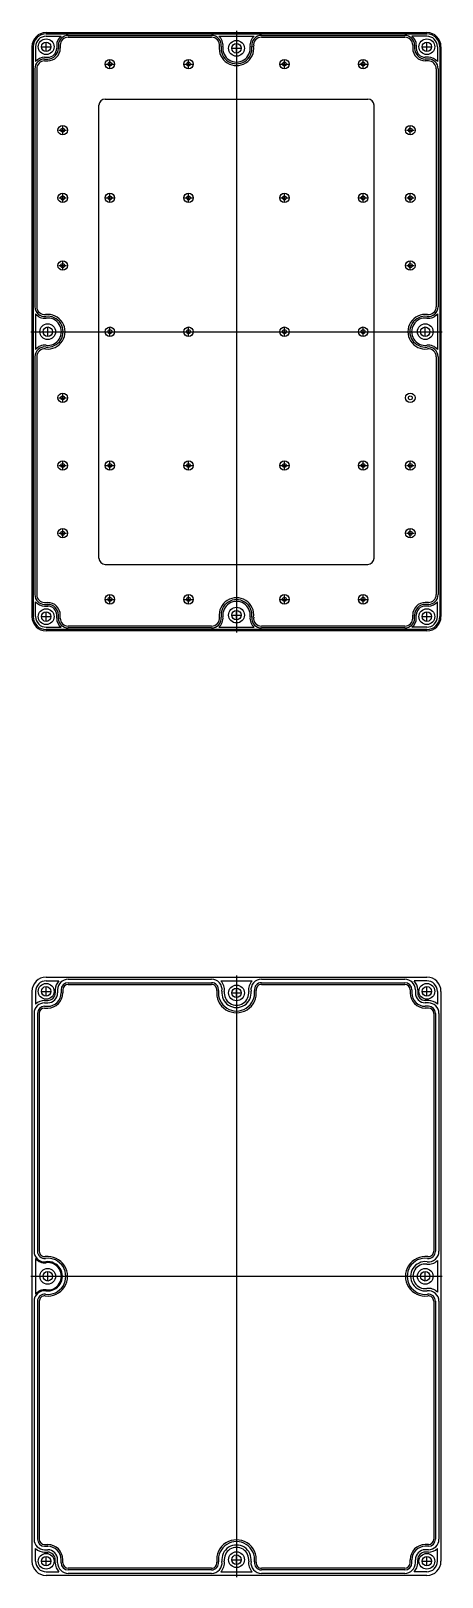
# Model space of a CAD drawing. Header units: millimetres. Extents: x 541 to 803, y -191 to 791.
import ezdxf

# ---------------------------------------------------------------- set-up
doc = ezdxf.new("R2010")
doc.units = ezdxf.units.MM

msp = doc.modelspace()

# ---------------------------------------------------------------- linework, layer by layer
for p, q in [((551.16, 790.28), (793.16, 790.28)), ((551.16, 789.48), (793.16, 789.48)), ((551.16, 787.98), (560.6, 787.98)), ((565.16, 788.48), (656.29, 788.48)), ((565.16, 787.28), (656.29, 787.28)), ((660.85, 787.98), (683.48, 787.98)), ((672.16, 791.33), (672.16, 409.23)), ((688.04, 788.48), (779.16, 788.48)), ((688.04, 787.28), (779.16, 787.28)), ((793.16, 787.98), (783.72, 787.98)), ((542.16, 781.28), (542.16, 419.28)), ((542.96, 781.28), (542.96, 419.28)), ((544.46, 781.28), (544.46, 771.84)), ((548.66, 781.28), (553.66, 781.28)), ((551.16, 778.78), (551.16, 783.78)), ((557.86, 782.28), (557.86, 780.28)), ((558.96, 782.28), (558.96, 780.28)), ((560.16, 782.28), (560.16, 780.28)), ((669.66, 780.28), (674.66, 780.28)), ((672.16, 777.78), (672.16, 782.78)), ((784.16, 782.28), (784.16, 780.28)), ((785.36, 782.28), (785.36, 780.28)), ((786.46, 782.28), (786.46, 780.28)), ((790.66, 781.28), (795.66, 781.28)), ((793.16, 778.78), (793.16, 783.78)), ((799.86, 781.28), (799.86, 771.84)), ((801.36, 781.28), (801.36, 419.28)), ((802.16, 781.28), (802.16, 419.28)), ((543.96, 767.28), (543.96, 616.15)), ((545.16, 767.28), (545.16, 616.15)), ((550.16, 774.58), (552.16, 774.58)), ((550.16, 773.48), (552.16, 773.48)), ((550.16, 772.28), (552.16, 772.28)), ((589.16, 770.28), (594.16, 770.28)), ((591.66, 767.78), (591.66, 772.78)), ((639.16, 770.28), (644.16, 770.28)), ((641.66, 767.78), (641.66, 772.78)), ((700.16, 770.28), (705.16, 770.28)), ((702.66, 767.78), (702.66, 772.78)), ((750.16, 770.28), (755.16, 770.28)), ((752.66, 767.78), (752.66, 772.78)), ((794.16, 774.58), (792.16, 774.58)), ((794.16, 773.48), (792.16, 773.48)), ((794.16, 772.28), (792.16, 772.28)), ((799.16, 767.28), (799.16, 616.15)), ((800.36, 767.28), (800.36, 616.15)), ((588.66, 748.08), (755.66, 748.08)), ((584.66, 456.48), (584.66, 744.08)), ((759.66, 456.48), (759.66, 744.08)), ((559.16, 728.28), (564.16, 728.28)), ((561.66, 725.78), (561.66, 730.78)), ((780.16, 728.28), (785.16, 728.28)), ((782.66, 725.78), (782.66, 730.78)), ((561.66, 682.78), (561.66, 687.78)), ((591.66, 682.78), (591.66, 687.78)), ((641.66, 682.78), (641.66, 687.78)), ((702.66, 682.78), (702.66, 687.78)), ((752.66, 682.78), (752.66, 687.78)), ((782.66, 682.78), (782.66, 687.78)), ((559.16, 685.28), (564.16, 685.28)), ((589.16, 685.28), (594.16, 685.28)), ((639.16, 685.28), (644.16, 685.28)), ((700.16, 685.28), (705.16, 685.28)), ((750.16, 685.28), (755.16, 685.28)), ((780.16, 685.28), (785.16, 685.28)), ((559.16, 642.28), (564.16, 642.28)), ((561.66, 639.78), (561.66, 644.78)), ((780.16, 642.28), (785.16, 642.28)), ((782.66, 639.78), (782.66, 644.78)), ((544.46, 611.59), (544.46, 588.97)), ((799.86, 611.59), (799.86, 588.97)), ((541.46, 600.28), (802.86, 600.28)), ((549.66, 600.28), (554.66, 600.28)), ((552.16, 597.78), (552.16, 602.78)), ((589.16, 600.28), (594.16, 600.28)), ((591.66, 597.78), (591.66, 602.78)), ((639.16, 600.28), (644.16, 600.28)), ((641.66, 597.78), (641.66, 602.78)), ((700.16, 600.28), (705.16, 600.28)), ((702.66, 597.78), (702.66, 602.78)), ((750.16, 600.28), (755.16, 600.28)), ((752.66, 597.78), (752.66, 602.78)), ((789.66, 600.28), (794.66, 600.28)), ((792.16, 597.78), (792.16, 603.28)), ((543.96, 584.41), (543.96, 433.28)), ((545.16, 584.41), (545.16, 433.28)), ((799.16, 584.41), (799.16, 433.28)), ((800.36, 584.41), (800.36, 433.28)), ((561.66, 555.78), (561.66, 560.78)), ((559.16, 558.28), (564.16, 558.28)), ((559.16, 515.28), (564.16, 515.28)), ((561.66, 512.78), (561.66, 517.78)), ((589.16, 515.28), (594.16, 515.28)), ((591.66, 512.78), (591.66, 517.78)), ((639.16, 515.28), (644.16, 515.28)), ((641.66, 512.78), (641.66, 517.78)), ((700.16, 515.28), (705.16, 515.28)), ((702.66, 512.78), (702.66, 517.78)), ((750.16, 515.28), (755.16, 515.28)), ((752.66, 512.78), (752.66, 517.78)), ((780.16, 515.28), (785.16, 515.28)), ((782.66, 512.78), (782.66, 517.78)), ((559.16, 472.28), (564.16, 472.28)), ((561.66, 469.78), (561.66, 474.78)), ((780.16, 472.28), (785.16, 472.28)), ((782.66, 469.78), (782.66, 474.78)), ((588.66, 452.48), (755.66, 452.48)), ((591.66, 427.78), (591.66, 432.78)), ((641.66, 427.78), (641.66, 432.78)), ((702.66, 427.78), (702.66, 432.78)), ((752.66, 427.78), (752.66, 432.78)), ((544.46, 419.28), (544.46, 428.72)), ((550.16, 428.28), (552.16, 428.28)), ((550.16, 427.08), (552.16, 427.08)), ((550.16, 425.98), (552.16, 425.98)), ((589.16, 430.28), (594.16, 430.28)), ((639.16, 430.28), (644.16, 430.28)), ((672.16, 417.78), (672.16, 422.78)), ((700.16, 430.28), (705.16, 430.28)), ((750.16, 430.28), (755.16, 430.28)), ((794.16, 428.28), (792.16, 428.28)), ((794.16, 427.08), (792.16, 427.08)), ((794.16, 425.98), (792.16, 425.98)), ((799.86, 419.28), (799.86, 428.72)), ((548.66, 419.28), (553.66, 419.28)), ((551.16, 416.78), (551.16, 421.78)), ((551.16, 412.58), (560.6, 412.58)), ((557.86, 418.28), (557.86, 420.28)), ((558.96, 418.28), (558.96, 420.28)), ((560.16, 418.28), (560.16, 420.28)), ((656.29, 413.28), (565.16, 413.28)), ((660.85, 412.58), (683.48, 412.58)), ((669.66, 420.28), (674.66, 420.28)), ((779.16, 413.28), (688.04, 413.28)), ((793.16, 412.58), (783.72, 412.58)), ((784.16, 418.28), (784.16, 420.28)), ((785.36, 418.28), (785.36, 420.28)), ((786.46, 418.28), (786.46, 420.28)), ((790.66, 419.28), (795.66, 419.28)), ((793.16, 416.78), (793.16, 421.78)), ((793.16, 411.08), (551.16, 411.08)), ((793.16, 410.28), (551.16, 410.28)), ((656.29, 412.08), (565.16, 412.08)), ((779.16, 412.08), (688.04, 412.08)), ((551.16, 190.28), (793.16, 190.28)), ((551.16, 187.98), (559.27, 187.98)), ((565.16, 188.98), (656.29, 188.98)), ((565.16, 186.78), (656.29, 186.78)), ((662.18, 187.98), (682.14, 187.98)), ((672.16, 191.33), (672.16, -190.77)), ((688.04, 188.98), (779.16, 188.98)), ((688.04, 186.78), (779.16, 186.78)), ((793.16, 187.98), (785.06, 187.98)), ((542.16, 181.28), (542.16, -180.72)), ((544.46, 181.28), (544.46, 173.18)), ((548.66, 181.28), (553.66, 181.28)), ((551.16, 178.78), (551.16, 183.78)), ((556.96, 182.28), (556.96, 180.28)), ((558.46, 182.28), (558.46, 180.28)), ((560.66, 182.28), (560.66, 180.28)), ((561.76, 182.28), (561.76, 180.28)), ((565.16, 185.68), (656.29, 185.68)), ((669.66, 180.28), (674.66, 180.28)), ((672.16, 177.78), (672.16, 182.78)), ((688.04, 185.68), (779.16, 185.68)), ((782.56, 182.28), (782.56, 180.28)), ((783.66, 182.28), (783.66, 180.28)), ((785.86, 182.28), (785.86, 180.28)), ((787.36, 182.28), (787.36, 180.28)), ((790.66, 181.28), (795.66, 181.28)), ((793.16, 178.78), (793.16, 183.78)), ((799.86, 181.28), (799.86, 173.18)), ((802.16, 181.28), (802.16, -180.72)), ((543.46, 167.28), (543.46, 16.15)), ((545.66, 167.28), (545.66, 16.15)), ((546.76, 167.28), (546.76, 16.15)), ((550.16, 175.48), (552.16, 175.48)), ((550.16, 173.98), (552.16, 173.98)), ((550.16, 171.78), (552.16, 171.78)), ((550.16, 170.68), (552.16, 170.68)), ((794.16, 175.48), (792.16, 175.48)), ((794.16, 173.98), (792.16, 173.98)), ((794.16, 171.78), (792.16, 171.78)), ((794.16, 170.68), (792.16, 170.68)), ((797.56, 167.28), (797.56, 16.15)), ((798.66, 167.28), (798.66, 16.15)), ((800.86, 167.28), (800.86, 16.15)), ((544.46, 11.59), (544.46, -11.03)), ((799.86, 10.26), (799.86, -9.7)), ((541.46, 0.28), (802.86, 0.28)), ((549.66, 0.28), (554.66, 0.28)), ((552.16, -2.22), (552.16, 2.78)), ((789.66, 0.28), (794.66, 0.28)), ((792.16, -2.22), (792.16, 3.28)), ((543.46, -15.59), (543.46, -166.72)), ((545.66, -15.59), (545.66, -166.72)), ((546.76, -15.59), (546.76, -166.72)), ((797.56, -15.59), (797.56, -166.72)), ((798.66, -15.59), (798.66, -166.72)), ((800.86, -15.59), (800.86, -166.72)), ((544.46, -180.72), (544.46, -172.61)), ((550.16, -170.12), (552.16, -170.12)), ((550.16, -171.22), (552.16, -171.22)), ((550.16, -173.42), (552.16, -173.42)), ((550.16, -174.92), (552.16, -174.92)), ((794.16, -170.12), (792.16, -170.12)), ((794.16, -171.22), (792.16, -171.22)), ((794.16, -173.42), (792.16, -173.42)), ((794.16, -174.92), (792.16, -174.92)), ((799.86, -180.72), (799.86, -172.61)), ((548.66, -180.72), (553.66, -180.72)), ((551.16, -183.22), (551.16, -178.22)), ((556.96, -181.72), (556.96, -179.72)), ((558.46, -181.72), (558.46, -179.72)), ((560.66, -181.72), (560.66, -179.72)), ((561.76, -181.72), (561.76, -179.72)), ((656.29, -185.12), (565.16, -185.12)), ((656.29, -186.22), (565.16, -186.22)), ((669.66, -179.72), (674.66, -179.72)), ((672.16, -182.22), (672.16, -177.22)), ((779.16, -185.12), (688.04, -185.12)), ((779.16, -186.22), (688.04, -186.22)), ((782.56, -181.72), (782.56, -179.72)), ((783.66, -181.72), (783.66, -179.72)), ((785.86, -181.72), (785.86, -179.72)), ((787.36, -181.72), (787.36, -179.72)), ((790.66, -180.72), (795.66, -180.72)), ((793.16, -183.22), (793.16, -178.22)), ((551.16, -187.42), (559.27, -187.42)), ((793.16, -189.72), (551.16, -189.72)), ((656.29, -188.42), (565.16, -188.42)), ((662.18, -187.42), (682.14, -187.42)), ((779.16, -188.42), (688.04, -188.42)), ((793.16, -187.42), (785.06, -187.42))]:
    msp.add_line(p, q)
for centre, radius in [((551.16, 781.28), 5), ((793.16, 781.28), 5), ((551.16, 781.28), 3), ((672.16, 780.28), 5), ((672.16, 780.28), 3), ((793.16, 781.28), 3), ((591.66, 770.28), 3), ((591.66, 770.28), 1.25), ((641.66, 770.28), 3), ((641.66, 770.28), 1.25), ((702.66, 770.28), 3), ((702.66, 770.28), 1.25), ((752.66, 770.28), 3), ((752.66, 770.28), 1.25), ((561.66, 728.28), 3), ((561.66, 728.28), 1.25), ((782.66, 728.28), 3), ((782.66, 728.28), 1.25), ((561.66, 685.28), 3), ((591.66, 685.28), 3), ((641.66, 685.28), 3), ((702.66, 685.28), 3), ((752.66, 685.28), 3), ((782.66, 685.28), 3), ((561.66, 685.28), 1.25), ((591.66, 685.28), 1.25), ((641.66, 685.28), 1.25), ((702.66, 685.28), 1.25), ((752.66, 685.28), 1.25), ((782.66, 685.28), 1.25), ((561.66, 642.28), 3), ((561.66, 642.28), 1.25), ((782.66, 642.28), 3), ((782.66, 642.28), 1.25), ((552.16, 600.28), 5), ((552.16, 600.28), 3), ((591.66, 600.28), 3), ((591.66, 600.28), 1.25), ((641.66, 600.28), 3), ((641.66, 600.28), 1.25), ((702.66, 600.28), 3), ((702.66, 600.28), 1.25), ((752.66, 600.28), 3), ((752.66, 600.28), 1.25), ((792.16, 600.28), 5), ((792.16, 600.28), 3), ((561.66, 558.28), 3), ((782.66, 558.28), 3), ((561.66, 558.28), 1.25), ((782.66, 558.28), 1.25), ((561.66, 515.28), 3), ((561.66, 515.28), 1.25), ((591.66, 515.28), 3), ((591.66, 515.28), 1.25), ((641.66, 515.28), 3), ((641.66, 515.28), 1.25), ((702.66, 515.28), 3), ((702.66, 515.28), 1.25), ((752.66, 515.28), 3), ((752.66, 515.28), 1.25), ((782.66, 515.28), 3), ((782.66, 515.28), 1.25), ((561.66, 472.28), 3), ((561.66, 472.28), 1.25), ((782.66, 472.28), 3), ((782.66, 472.28), 1.25), ((591.66, 430.28), 3), ((641.66, 430.28), 3), ((702.66, 430.28), 3), ((752.66, 430.28), 3), ((551.16, 419.28), 5), ((591.66, 430.28), 1.25), ((641.66, 430.28), 1.25), ((672.16, 420.28), 5), ((672.16, 420.28), 3), ((702.66, 430.28), 1.25), ((752.66, 430.28), 1.25), ((793.16, 419.28), 5), ((551.16, 419.28), 3), ((793.16, 419.28), 3), ((551.16, 181.28), 5), ((551.16, 181.28), 3), ((672.16, 180.28), 5), ((672.16, 180.28), 3), ((793.16, 181.28), 5), ((793.16, 181.28), 3), ((552.16, 0.28), 5), ((552.16, 0.28), 3), ((792.16, 0.28), 5), ((792.16, 0.28), 3), ((551.16, -180.72), 5), ((672.16, -179.72), 5), ((672.16, -179.72), 3), ((793.16, -180.72), 5), ((551.16, -180.72), 3), ((793.16, -180.72), 3)]:
    msp.add_circle(centre, radius)
for centre, radius, start, end in [((551.16, 781.28), 9, 90, 180), ((551.16, 781.28), 8.2, 90, 180), ((551.16, 781.28), 6.7, 90, 180), ((565.16, 782.28), 7.3, 128.66411, 180), ((565.16, 782.28), 6.2, 90, 180), ((565.16, 782.28), 5, 90, 180), ((656.29, 782.28), 6.2, 352.81924, 90), ((656.29, 782.28), 5, 352.81924, 90), ((656.29, 782.28), 7.3, 352.81924, 51.33589), ((688.04, 782.28), 7.3, 128.66411, 187.18076), ((688.04, 782.28), 6.2, 90, 187.18076), ((688.04, 782.28), 5, 90, 187.18076), ((779.16, 782.28), 6.2, 0, 90), ((779.16, 782.28), 5, 0, 90), ((779.16, 782.28), 7.3, 0, 51.33589), ((793.16, 781.28), 9, 360, 90), ((793.16, 781.28), 8.2, 360, 90), ((793.16, 781.28), 6.7, 360, 90), ((552.16, 780.28), 8, 270, 360), ((552.16, 780.28), 6.8, 270, 360), ((552.16, 780.28), 5.7, 270, 360), ((672.16, 780.28), 11, 172.81924, 7.18076), ((672.16, 780.28), 9.8, 172.81924, 7.18076), ((672.16, 780.28), 8.7, 172.81924, 7.18076), ((792.16, 780.28), 8, 180, 270), ((792.16, 780.28), 6.8, 180, 270), ((792.16, 780.28), 5.7, 180, 270), ((550.16, 767.28), 6.2, 90, 180), ((550.16, 767.28), 7.3, 90, 141.33589), ((550.16, 767.28), 5, 90, 180), ((794.16, 767.28), 7.3, 38.66411, 90), ((794.16, 767.28), 6.2, 360, 90), ((794.16, 767.28), 5, 360, 90), ((588.66, 744.08), 4, 90, 180), ((755.66, 744.08), 4, 0, 90), ((550.16, 616.15), 6.2, 180, 277.18076), ((550.16, 616.15), 7.3, 218.66411, 277.18076), ((550.16, 616.15), 5, 180, 277.18076), ((552.16, 600.28), 11, 262.81924, 97.18076), ((552.16, 600.28), 9.8, 262.81924, 97.18076), ((552.16, 600.28), 8.7, 262.81924, 97.18076), ((792.16, 600.28), 11, 82.81924, 277.18076), ((792.16, 600.28), 9.8, 82.81924, 277.18076), ((792.16, 600.28), 8.7, 82.81924, 277.18076), ((794.16, 616.15), 7.3, 262.81924, 321.33589), ((794.16, 616.15), 6.2, 262.81924, 0), ((794.16, 616.15), 5, 262.81924, 0), ((550.16, 584.41), 6.2, 82.81924, 180), ((550.16, 584.41), 7.3, 82.81924, 141.33589), ((550.16, 584.41), 5, 82.81924, 180), ((794.16, 584.41), 7.3, 38.66411, 97.18076), ((794.16, 584.41), 6.2, 0, 97.18076), ((794.16, 584.41), 5, 0, 97.18076), ((588.66, 456.48), 4, 180, 270), ((755.66, 456.48), 4, 270, 0), ((550.16, 433.28), 6.2, 180, 270), ((550.16, 433.28), 5, 180, 270), ((794.16, 433.28), 5, 270, 0), ((794.16, 433.28), 6.2, 270, 0), ((550.16, 433.28), 7.3, 218.66411, 270), ((552.16, 420.28), 8, 0, 90), ((552.16, 420.28), 6.8, 0, 90), ((552.16, 420.28), 5.7, 0, 90), ((672.16, 420.28), 11, 352.81924, 187.18076), ((672.16, 420.28), 9.8, 352.81924, 187.18076), ((672.16, 420.28), 8.7, 352.81924, 187.18076), ((792.16, 420.28), 8, 90, 180), ((792.16, 420.28), 6.8, 90, 180), ((792.16, 420.28), 5.7, 90, 180), ((794.16, 433.28), 7.3, 270, 321.33589), ((551.16, 419.28), 9, 180, 270), ((551.16, 419.28), 8.2, 180, 270), ((551.16, 419.28), 6.7, 180, 270), ((565.16, 418.28), 7.3, 180, 231.33589), ((565.16, 418.28), 6.2, 180, 270), ((565.16, 418.28), 5, 180, 270), ((656.29, 418.28), 6.2, 270, 7.18076), ((656.29, 418.28), 5, 270, 7.18076), ((656.29, 418.28), 7.3, 308.66411, 7.18076), ((688.04, 418.28), 7.3, 172.81924, 231.33589), ((688.04, 418.28), 6.2, 172.81924, 270), ((688.04, 418.28), 5, 172.81924, 270), ((779.16, 418.28), 5, 270, 360), ((779.16, 418.28), 6.2, 270, 360), ((779.16, 418.28), 7.3, 308.66411, 360), ((793.16, 419.28), 9, 270, 0), ((793.16, 419.28), 8.2, 270, 0), ((793.16, 419.28), 6.7, 270, 0), ((551.16, 181.28), 9, 90, 180), ((551.16, 181.28), 6.7, 90, 180), ((565.16, 182.28), 8.2, 135.96306, 180), ((565.16, 182.28), 6.7, 90, 180), ((565.16, 182.28), 4.5, 90, 180), ((656.29, 182.28), 6.7, 352.81924, 90), ((656.29, 182.28), 4.5, 352.81924, 90), ((656.29, 182.28), 8.2, 352.81924, 44.03694), ((688.04, 182.28), 8.2, 135.96306, 187.18076), ((688.04, 182.28), 6.7, 90, 187.18076), ((688.04, 182.28), 4.5, 90, 187.18076), ((779.16, 182.28), 6.7, 0, 90), ((779.16, 182.28), 4.5, 0, 90), ((779.16, 182.28), 8.2, 0, 44.03694), ((793.16, 181.28), 9, 360, 90), ((793.16, 181.28), 6.7, 360, 90), ((552.16, 180.28), 8.5, 270, 360), ((552.16, 180.28), 6.3, 270, 360), ((552.16, 180.28), 9.6, 270, 360), ((552.16, 180.28), 4.8, 270, 360), ((565.16, 182.28), 3.4, 90, 180), ((656.29, 182.28), 3.4, 352.81924, 90), ((672.16, 180.28), 12.6, 172.81924, 7.18076), ((672.16, 180.28), 11.5, 172.81924, 7.18076), ((672.16, 180.28), 9.3, 172.81924, 7.18076), ((672.16, 180.28), 7.8, 172.81924, 7.18076), ((688.04, 182.28), 3.4, 90, 187.18076), ((779.16, 182.28), 3.4, 0, 90), ((792.16, 180.28), 9.6, 180, 270), ((792.16, 180.28), 8.5, 180, 270), ((792.16, 180.28), 6.3, 180, 270), ((792.16, 180.28), 4.8, 180, 270), ((550.16, 167.28), 6.7, 90, 180), ((550.16, 167.28), 8.2, 90, 134.03694), ((550.16, 167.28), 4.5, 90, 180), ((550.16, 167.28), 3.4, 90, 180), ((794.16, 167.28), 3.4, 359.9999999999999, 0), ((794.16, 167.28), 8.2, 45.96306, 90), ((794.16, 167.28), 6.7, 360, 90), ((794.16, 167.28), 4.5, 360, 90), ((794.16, 167.28), 3.4, 360, 90), ((550.16, 16.15), 6.7, 180, 277.18076), ((550.16, 16.15), 7.3, 218.66411, 277.18076), ((550.16, 16.15), 4.5, 180, 277.18076), ((550.16, 16.15), 3.4, 180, 277.18076), ((552.16, 0.28), 12.6, 262.81924, 97.18076), ((552.16, 0.28), 11.5, 262.81924, 97.18076), ((792.16, 0.28), 12.6, 82.81924, 277.18076), ((792.16, 0.28), 11.5, 82.81924, 277.18076), ((794.16, 16.15), 8.2, 262.81924, 314.03694), ((794.16, 16.15), 6.7, 262.81924, 0), ((794.16, 16.15), 4.5, 262.81924, 0), ((794.16, 16.15), 3.4, 262.81924, 0), ((552.16, 0.28), 9.3, 262.81924, 97.18076), ((552.16, 0.28), 8.7, 262.81924, 97.18076), ((792.16, 0.28), 9.3, 82.81924, 277.18076), ((792.16, 0.28), 7.8, 82.81924, 277.18076), ((550.16, -15.59), 6.7, 82.81924, 180), ((550.16, -15.59), 7.3, 82.81924, 141.33589), ((794.16, -15.59), 8.2, 45.96306, 97.18076), ((794.16, -15.59), 6.7, 0, 97.18076), ((550.16, -15.59), 4.5, 82.81924, 180), ((550.16, -15.59), 3.4, 82.81924, 180), ((794.16, -15.59), 4.5, 0, 97.18076), ((794.16, -15.59), 3.4, 0, 97.18076), ((550.16, -166.72), 6.7, 180, 270), ((550.16, -166.72), 4.5, 180, 270), ((550.16, -166.72), 3.4, 180, 270), ((794.16, -166.72), 6.7, 270, 0), ((794.16, -166.72), 4.5, 270, 0), ((794.16, -166.72), 3.4, 270, 0), ((550.16, -166.72), 8.2, 225.96306, 270), ((552.16, -179.72), 9.6, 0, 90), ((552.16, -179.72), 8.5, 0, 90), ((552.16, -179.72), 6.3, 0, 90), ((552.16, -179.72), 4.8, 0, 90), ((672.16, -179.72), 12.6, 352.81924, 187.18076), ((672.16, -179.72), 11.5, 352.81924, 187.18076), ((672.16, -179.72), 9.3, 352.81924, 187.18076), ((672.16, -179.72), 7.8, 352.81924, 187.18076), ((792.16, -179.72), 9.6, 90, 180), ((792.16, -179.72), 8.5, 90, 180), ((792.16, -179.72), 6.3, 90, 180), ((792.16, -179.72), 4.8, 90, 180), ((794.16, -166.72), 8.2, 270, 314.03694), ((551.16, -180.72), 9, 180, 270), ((551.16, -180.72), 6.7, 180, 270), ((565.16, -181.72), 8.2, 180, 224.03694), ((565.16, -181.72), 6.7, 180, 270), ((565.16, -181.72), 4.5, 180, 270), ((565.16, -181.72), 3.4, 180, 270), ((656.29, -181.72), 6.7, 270, 7.18076), ((656.29, -181.72), 4.5, 270, 7.18076), ((656.29, -181.72), 3.4, 270, 7.18076), ((656.29, -181.72), 8.2, 315.96306, 7.18076), ((688.04, -181.72), 8.2, 172.81924, 224.03694), ((688.04, -181.72), 6.7, 172.81924, 270), ((688.04, -181.72), 4.5, 172.81924, 270), ((688.04, -181.72), 3.4, 172.81924, 270), ((779.16, -181.72), 6.7, 270, 360), ((779.16, -181.72), 4.5, 270, 360), ((779.16, -181.72), 3.4, 270, 360), ((779.16, -181.72), 8.2, 315.96306, 360), ((793.16, -180.72), 6.7, 270, 0), ((793.16, -180.72), 9, 270, 0)]:
    msp.add_arc(centre, radius, start, end)

doc.saveas('drawing.dxf')
